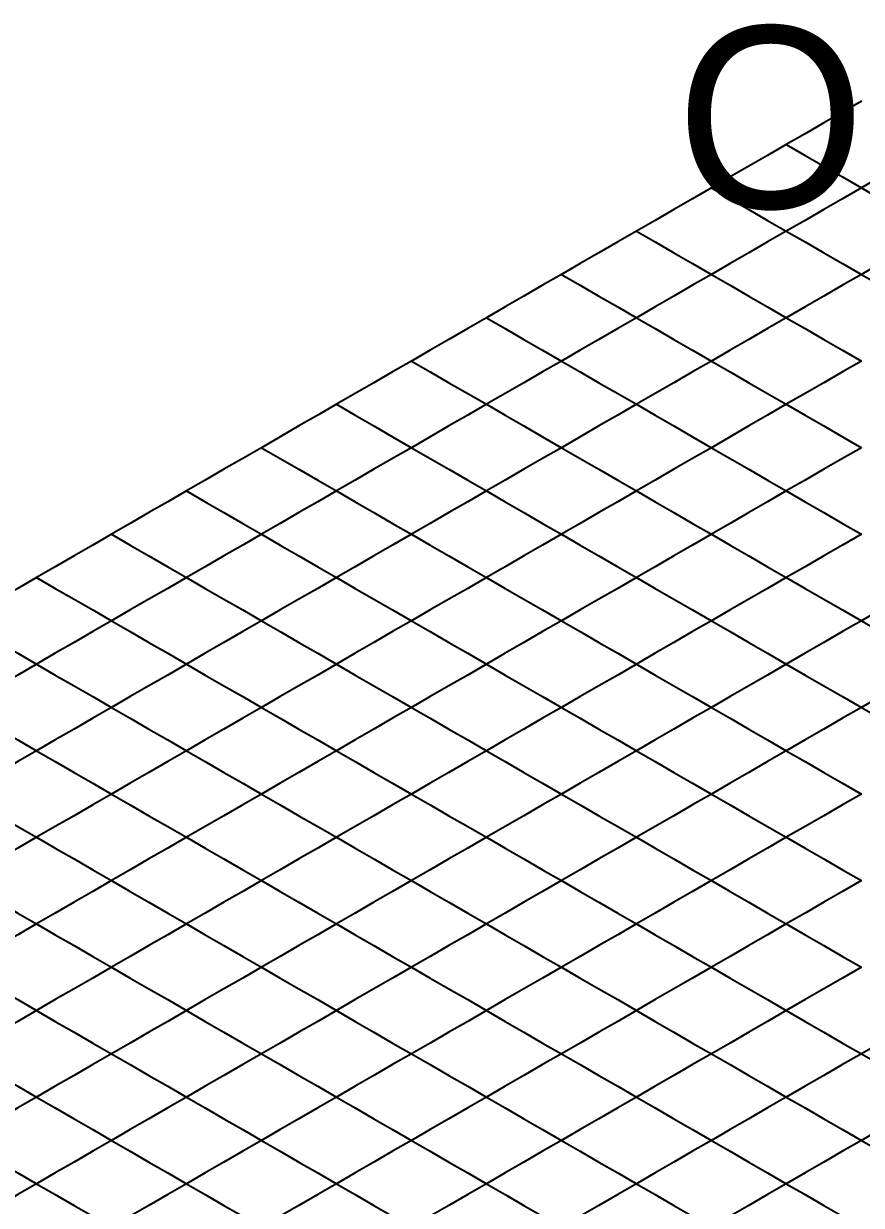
# Model space of a CAD drawing. Header units: metres. Extents: x 0 to 1028, y -291 to 246.
# Drawn here: x 157.6 to 228.7, y 38.3 to 138.6 of the extents above; entities that cross this region are included whole.
import ezdxf

# ---------------------------------------------------------------- set-up
doc = ezdxf.new("R2010")
doc.units = ezdxf.units.M
doc.layers.add('LAYER_02_PROJECTION', color=7, linetype='Continuous')
doc.layers.add('LAYER_05_LABELS', color=7, linetype='Continuous')

msp = doc.modelspace()

# ---------------------------------------------------------------- linework, layer by layer
at = {"layer": 'LAYER_02_PROJECTION'}
for points in [[(228.68, 132.03), (227.09, 131.11), (225.5, 130.19), (223.91, 129.27), (222.31, 128.35)], [(222.31, 128.35), (220.72, 127.43), (219.13, 126.52), (217.54, 125.6), (215.95, 124.68)], [(222.31, 128.35), (223.91, 127.43), (225.5, 126.52), (227.09, 125.6), (228.68, 124.68)], [(222.31, 128.35), (223.91, 127.43), (225.5, 126.52), (227.09, 125.6), (228.68, 124.68)], [(235.04, 128.35), (233.45, 127.43), (231.86, 126.52), (230.27, 125.6), (228.68, 124.68)], [(235.04, 128.35), (233.45, 127.43), (231.86, 126.52), (230.27, 125.6), (228.68, 124.68)], [(215.95, 124.68), (214.36, 123.76), (212.77, 122.84), (211.18, 121.92), (209.59, 121)], [(215.95, 124.68), (217.54, 123.76), (219.13, 122.84), (220.72, 121.92), (222.31, 121)], [(215.95, 124.68), (217.54, 123.76), (219.13, 122.84), (220.72, 121.92), (222.31, 121)], [(228.68, 124.68), (227.09, 123.76), (225.5, 122.84), (223.91, 121.92), (222.31, 121)], [(228.68, 124.68), (227.09, 123.76), (225.5, 122.84), (223.91, 121.92), (222.31, 121)], [(228.68, 124.68), (230.27, 123.76), (231.86, 122.84), (233.45, 121.92), (235.04, 121)], [(228.68, 124.68), (230.27, 123.76), (231.86, 122.84), (233.45, 121.92), (235.04, 121)], [(209.59, 121), (208, 120.09), (206.4, 119.17), (204.81, 118.25), (203.22, 117.33)], [(209.59, 121), (211.18, 120.09), (212.77, 119.17), (214.36, 118.25), (215.95, 117.33)], [(209.59, 121), (211.18, 120.09), (212.77, 119.17), (214.36, 118.25), (215.95, 117.33)], [(222.31, 121), (220.72, 120.09), (219.13, 119.17), (217.54, 118.25), (215.95, 117.33)], [(222.31, 121), (220.72, 120.09), (219.13, 119.17), (217.54, 118.25), (215.95, 117.33)], [(222.31, 121), (223.91, 120.09), (225.5, 119.17), (227.09, 118.25), (228.68, 117.33)], [(222.31, 121), (223.91, 120.09), (225.5, 119.17), (227.09, 118.25), (228.68, 117.33)], [(235.04, 121), (233.45, 120.09), (231.86, 119.17), (230.27, 118.25), (228.68, 117.33)], [(235.04, 121), (233.45, 120.09), (231.86, 119.17), (230.27, 118.25), (228.68, 117.33)], [(203.22, 117.33), (201.63, 116.41), (200.04, 115.49), (198.45, 114.57), (196.86, 113.66)], [(203.22, 117.33), (204.81, 116.41), (206.4, 115.49), (208, 114.57), (209.59, 113.66)], [(203.22, 117.33), (204.81, 116.41), (206.4, 115.49), (208, 114.57), (209.59, 113.66)], [(215.95, 117.33), (214.36, 116.41), (212.77, 115.49), (211.18, 114.57), (209.59, 113.66)], [(215.95, 117.33), (214.36, 116.41), (212.77, 115.49), (211.18, 114.57), (209.59, 113.66)], [(215.95, 117.33), (217.54, 116.41), (219.13, 115.49), (220.72, 114.57), (222.31, 113.66)], [(215.95, 117.33), (217.54, 116.41), (219.13, 115.49), (220.72, 114.57), (222.31, 113.66)], [(228.68, 117.33), (227.09, 116.41), (225.5, 115.49), (223.91, 114.57), (222.31, 113.66)], [(228.68, 117.33), (227.09, 116.41), (225.5, 115.49), (223.91, 114.57), (222.31, 113.66)], [(228.68, 117.33), (230.27, 116.41), (231.86, 115.49), (233.45, 114.57), (235.04, 113.66)], [(228.68, 117.33), (230.27, 116.41), (231.86, 115.49), (233.45, 114.57), (235.04, 113.66)], [(196.86, 113.66), (195.27, 112.74), (193.68, 111.82), (192.09, 110.9), (190.49, 109.98)], [(196.86, 113.66), (198.45, 112.74), (200.04, 111.82), (201.63, 110.9), (203.22, 109.98)], [(196.86, 113.66), (198.45, 112.74), (200.04, 111.82), (201.63, 110.9), (203.22, 109.98)], [(209.59, 113.66), (208, 112.74), (206.4, 111.82), (204.81, 110.9), (203.22, 109.98)], [(209.59, 113.66), (208, 112.74), (206.4, 111.82), (204.81, 110.9), (203.22, 109.98)], [(209.59, 113.66), (211.18, 112.74), (212.77, 111.82), (214.36, 110.9), (215.95, 109.98)], [(209.59, 113.66), (211.18, 112.74), (212.77, 111.82), (214.36, 110.9), (215.95, 109.98)], [(222.31, 113.66), (220.72, 112.74), (219.13, 111.82), (217.54, 110.9), (215.95, 109.98)], [(222.31, 113.66), (220.72, 112.74), (219.13, 111.82), (217.54, 110.9), (215.95, 109.98)], [(222.31, 113.66), (223.91, 112.74), (225.5, 111.82), (227.09, 110.9), (228.68, 109.98)], [(222.31, 113.66), (223.91, 112.74), (225.5, 111.82), (227.09, 110.9), (228.68, 109.98)], [(190.49, 109.98), (188.9, 109.06), (187.31, 108.14), (185.72, 107.23), (184.13, 106.31)], [(190.49, 109.98), (192.09, 109.06), (193.68, 108.14), (195.27, 107.23), (196.86, 106.31)], [(190.49, 109.98), (192.09, 109.06), (193.68, 108.14), (195.27, 107.23), (196.86, 106.31)], [(203.22, 109.98), (201.63, 109.06), (200.04, 108.14), (198.45, 107.23), (196.86, 106.31)], [(203.22, 109.98), (201.63, 109.06), (200.04, 108.14), (198.45, 107.23), (196.86, 106.31)], [(203.22, 109.98), (204.81, 109.06), (206.4, 108.14), (208, 107.23), (209.59, 106.31)], [(203.22, 109.98), (204.81, 109.06), (206.4, 108.14), (208, 107.23), (209.59, 106.31)], [(215.95, 109.98), (214.36, 109.06), (212.77, 108.14), (211.18, 107.23), (209.59, 106.31)], [(215.95, 109.98), (214.36, 109.06), (212.77, 108.14), (211.18, 107.23), (209.59, 106.31)], [(215.95, 109.98), (217.54, 109.06), (219.13, 108.14), (220.72, 107.23), (222.31, 106.31)], [(215.95, 109.98), (217.54, 109.06), (219.13, 108.14), (220.72, 107.23), (222.31, 106.31)], [(228.68, 109.98), (227.09, 109.06), (225.5, 108.14), (223.91, 107.23), (222.31, 106.31)], [(228.68, 109.98), (227.09, 109.06), (225.5, 108.14), (223.91, 107.23), (222.31, 106.31)], [(184.13, 106.31), (182.54, 105.39), (180.95, 104.47), (179.36, 103.55), (177.77, 102.63)], [(184.13, 106.31), (185.72, 105.39), (187.31, 104.47), (188.9, 103.55), (190.49, 102.63)], [(184.13, 106.31), (185.72, 105.39), (187.31, 104.47), (188.9, 103.55), (190.49, 102.63)], [(196.86, 106.31), (195.27, 105.39), (193.68, 104.47), (192.09, 103.55), (190.49, 102.63)], [(196.86, 106.31), (195.27, 105.39), (193.68, 104.47), (192.09, 103.55), (190.49, 102.63)], [(196.86, 106.31), (198.45, 105.39), (200.04, 104.47), (201.63, 103.55), (203.22, 102.63)], [(196.86, 106.31), (198.45, 105.39), (200.04, 104.47), (201.63, 103.55), (203.22, 102.63)], [(209.59, 106.31), (208, 105.39), (206.4, 104.47), (204.81, 103.55), (203.22, 102.63)], [(209.59, 106.31), (208, 105.39), (206.4, 104.47), (204.81, 103.55), (203.22, 102.63)], [(209.59, 106.31), (211.18, 105.39), (212.77, 104.47), (214.36, 103.55), (215.95, 102.63)], [(209.59, 106.31), (211.18, 105.39), (212.77, 104.47), (214.36, 103.55), (215.95, 102.63)], [(222.31, 106.31), (220.72, 105.39), (219.13, 104.47), (217.54, 103.55), (215.95, 102.63)], [(222.31, 106.31), (220.72, 105.39), (219.13, 104.47), (217.54, 103.55), (215.95, 102.63)], [(222.31, 106.31), (223.91, 105.39), (225.5, 104.47), (227.09, 103.55), (228.68, 102.63)], [(222.31, 106.31), (223.91, 105.39), (225.5, 104.47), (227.09, 103.55), (228.68, 102.63)], [(177.77, 102.63), (176.18, 101.72), (174.58, 100.8), (172.99, 99.88), (171.4, 98.96)], [(177.77, 102.63), (179.36, 101.72), (180.95, 100.8), (182.54, 99.88), (184.13, 98.96)], [(177.77, 102.63), (179.36, 101.72), (180.95, 100.8), (182.54, 99.88), (184.13, 98.96)], [(190.49, 102.63), (188.9, 101.72), (187.31, 100.8), (185.72, 99.88), (184.13, 98.96)], [(190.49, 102.63), (188.9, 101.72), (187.31, 100.8), (185.72, 99.88), (184.13, 98.96)], [(190.49, 102.63), (192.09, 101.72), (193.68, 100.8), (195.27, 99.88), (196.86, 98.96)], [(190.49, 102.63), (192.09, 101.72), (193.68, 100.8), (195.27, 99.88), (196.86, 98.96)], [(203.22, 102.63), (201.63, 101.72), (200.04, 100.8), (198.45, 99.88), (196.86, 98.96)], [(203.22, 102.63), (201.63, 101.72), (200.04, 100.8), (198.45, 99.88), (196.86, 98.96)], [(203.22, 102.63), (204.81, 101.72), (206.4, 100.8), (208, 99.88), (209.59, 98.96)], [(203.22, 102.63), (204.81, 101.72), (206.4, 100.8), (208, 99.88), (209.59, 98.96)], [(215.95, 102.63), (214.36, 101.72), (212.77, 100.8), (211.18, 99.88), (209.59, 98.96)], [(215.95, 102.63), (214.36, 101.72), (212.77, 100.8), (211.18, 99.88), (209.59, 98.96)], [(215.95, 102.63), (217.54, 101.72), (219.13, 100.8), (220.72, 99.88), (222.31, 98.96)], [(215.95, 102.63), (217.54, 101.72), (219.13, 100.8), (220.72, 99.88), (222.31, 98.96)], [(228.68, 102.63), (227.09, 101.72), (225.5, 100.8), (223.91, 99.88), (222.31, 98.96)], [(228.68, 102.63), (227.09, 101.72), (225.5, 100.8), (223.91, 99.88), (222.31, 98.96)], [(171.4, 98.96), (169.81, 98.04), (168.22, 97.12), (166.63, 96.2), (165.04, 95.29)], [(171.4, 98.96), (172.99, 98.04), (174.58, 97.12), (176.18, 96.2), (177.77, 95.29)], [(171.4, 98.96), (172.99, 98.04), (174.58, 97.12), (176.18, 96.2), (177.77, 95.29)], [(184.13, 98.96), (182.54, 98.04), (180.95, 97.12), (179.36, 96.2), (177.77, 95.29)], [(184.13, 98.96), (182.54, 98.04), (180.95, 97.12), (179.36, 96.2), (177.77, 95.29)], [(184.13, 98.96), (185.72, 98.04), (187.31, 97.12), (188.9, 96.2), (190.49, 95.29)], [(184.13, 98.96), (185.72, 98.04), (187.31, 97.12), (188.9, 96.2), (190.49, 95.29)], [(196.86, 98.96), (195.27, 98.04), (193.68, 97.12), (192.09, 96.2), (190.49, 95.29)], [(196.86, 98.96), (195.27, 98.04), (193.68, 97.12), (192.09, 96.2), (190.49, 95.29)], [(196.86, 98.96), (198.45, 98.04), (200.04, 97.12), (201.63, 96.2), (203.22, 95.29)], [(196.86, 98.96), (198.45, 98.04), (200.04, 97.12), (201.63, 96.2), (203.22, 95.29)], [(209.59, 98.96), (208, 98.04), (206.4, 97.12), (204.81, 96.2), (203.22, 95.29)], [(209.59, 98.96), (208, 98.04), (206.4, 97.12), (204.81, 96.2), (203.22, 95.29)], [(209.59, 98.96), (211.18, 98.04), (212.77, 97.12), (214.36, 96.2), (215.95, 95.29)], [(209.59, 98.96), (211.18, 98.04), (212.77, 97.12), (214.36, 96.2), (215.95, 95.29)], [(222.31, 98.96), (220.72, 98.04), (219.13, 97.12), (217.54, 96.2), (215.95, 95.29)], [(222.31, 98.96), (220.72, 98.04), (219.13, 97.12), (217.54, 96.2), (215.95, 95.29)], [(222.31, 98.96), (223.91, 98.04), (225.5, 97.12), (227.09, 96.2), (228.68, 95.29)], [(222.31, 98.96), (223.91, 98.04), (225.5, 97.12), (227.09, 96.2), (228.68, 95.29)], [(165.04, 95.29), (163.45, 94.37), (161.86, 93.45), (160.27, 92.53), (158.67, 91.61)], [(165.04, 95.29), (166.63, 94.37), (168.22, 93.45), (169.81, 92.53), (171.4, 91.61)], [(165.04, 95.29), (166.63, 94.37), (168.22, 93.45), (169.81, 92.53), (171.4, 91.61)], [(177.77, 95.29), (176.18, 94.37), (174.58, 93.45), (172.99, 92.53), (171.4, 91.61)], [(177.77, 95.29), (176.18, 94.37), (174.58, 93.45), (172.99, 92.53), (171.4, 91.61)], [(177.77, 95.29), (179.36, 94.37), (180.95, 93.45), (182.54, 92.53), (184.13, 91.61)], [(177.77, 95.29), (179.36, 94.37), (180.95, 93.45), (182.54, 92.53), (184.13, 91.61)], [(190.49, 95.29), (188.9, 94.37), (187.31, 93.45), (185.72, 92.53), (184.13, 91.61)], [(190.49, 95.29), (188.9, 94.37), (187.31, 93.45), (185.72, 92.53), (184.13, 91.61)], [(190.49, 95.29), (192.09, 94.37), (193.68, 93.45), (195.27, 92.53), (196.86, 91.61)], [(190.49, 95.29), (192.09, 94.37), (193.68, 93.45), (195.27, 92.53), (196.86, 91.61)], [(203.22, 95.29), (201.63, 94.37), (200.04, 93.45), (198.45, 92.53), (196.86, 91.61)], [(203.22, 95.29), (201.63, 94.37), (200.04, 93.45), (198.45, 92.53), (196.86, 91.61)], [(203.22, 95.29), (204.81, 94.37), (206.4, 93.45), (208, 92.53), (209.59, 91.61)], [(203.22, 95.29), (204.81, 94.37), (206.4, 93.45), (208, 92.53), (209.59, 91.61)], [(215.95, 95.29), (214.36, 94.37), (212.77, 93.45), (211.18, 92.53), (209.59, 91.61)], [(215.95, 95.29), (214.36, 94.37), (212.77, 93.45), (211.18, 92.53), (209.59, 91.61)], [(215.95, 95.29), (217.54, 94.37), (219.13, 93.45), (220.72, 92.53), (222.31, 91.61)], [(215.95, 95.29), (217.54, 94.37), (219.13, 93.45), (220.72, 92.53), (222.31, 91.61)], [(228.68, 95.29), (227.09, 94.37), (225.5, 93.45), (223.91, 92.53), (222.31, 91.61)], [(228.68, 95.29), (227.09, 94.37), (225.5, 93.45), (223.91, 92.53), (222.31, 91.61)], [(158.67, 91.61), (157.08, 90.69), (155.49, 89.77), (153.9, 88.86), (152.31, 87.94)], [(158.67, 91.61), (160.27, 90.69), (161.86, 89.77), (163.45, 88.86), (165.04, 87.94)], [(158.67, 91.61), (160.27, 90.69), (161.86, 89.77), (163.45, 88.86), (165.04, 87.94)], [(171.4, 91.61), (169.81, 90.69), (168.22, 89.77), (166.63, 88.86), (165.04, 87.94)], [(171.4, 91.61), (169.81, 90.69), (168.22, 89.77), (166.63, 88.86), (165.04, 87.94)], [(171.4, 91.61), (172.99, 90.69), (174.58, 89.77), (176.18, 88.86), (177.77, 87.94)], [(171.4, 91.61), (172.99, 90.69), (174.58, 89.77), (176.18, 88.86), (177.77, 87.94)], [(184.13, 91.61), (182.54, 90.69), (180.95, 89.77), (179.36, 88.86), (177.77, 87.94)], [(184.13, 91.61), (182.54, 90.69), (180.95, 89.77), (179.36, 88.86), (177.77, 87.94)], [(184.13, 91.61), (185.72, 90.69), (187.31, 89.77), (188.9, 88.86), (190.49, 87.94)], [(184.13, 91.61), (185.72, 90.69), (187.31, 89.77), (188.9, 88.86), (190.49, 87.94)], [(196.86, 91.61), (195.27, 90.69), (193.68, 89.77), (192.09, 88.86), (190.49, 87.94)], [(196.86, 91.61), (195.27, 90.69), (193.68, 89.77), (192.09, 88.86), (190.49, 87.94)], [(196.86, 91.61), (198.45, 90.69), (200.04, 89.77), (201.63, 88.86), (203.22, 87.94)], [(196.86, 91.61), (198.45, 90.69), (200.04, 89.77), (201.63, 88.86), (203.22, 87.94)], [(209.59, 91.61), (208, 90.69), (206.4, 89.77), (204.81, 88.86), (203.22, 87.94)], [(209.59, 91.61), (208, 90.69), (206.4, 89.77), (204.81, 88.86), (203.22, 87.94)], [(209.59, 91.61), (211.18, 90.69), (212.77, 89.77), (214.36, 88.86), (215.95, 87.94)], [(209.59, 91.61), (211.18, 90.69), (212.77, 89.77), (214.36, 88.86), (215.95, 87.94)], [(222.31, 91.61), (220.72, 90.69), (219.13, 89.77), (217.54, 88.86), (215.95, 87.94)], [(222.31, 91.61), (220.72, 90.69), (219.13, 89.77), (217.54, 88.86), (215.95, 87.94)], [(222.31, 91.61), (223.91, 90.69), (225.5, 89.77), (227.09, 88.86), (228.68, 87.94)], [(222.31, 91.61), (223.91, 90.69), (225.5, 89.77), (227.09, 88.86), (228.68, 87.94)], [(235.04, 91.61), (233.45, 90.69), (231.86, 89.77), (230.27, 88.86), (228.68, 87.94)], [(235.04, 91.61), (233.45, 90.69), (231.86, 89.77), (230.27, 88.86), (228.68, 87.94)], [(152.31, 87.94), (153.9, 87.02), (155.49, 86.1), (157.08, 85.18), (158.67, 84.26)], [(152.31, 87.94), (153.9, 87.02), (155.49, 86.1), (157.08, 85.18), (158.67, 84.26)], [(165.04, 87.94), (163.45, 87.02), (161.86, 86.1), (160.27, 85.18), (158.67, 84.26)], [(165.04, 87.94), (163.45, 87.02), (161.86, 86.1), (160.27, 85.18), (158.67, 84.26)], [(165.04, 87.94), (166.63, 87.02), (168.22, 86.1), (169.81, 85.18), (171.4, 84.26)], [(165.04, 87.94), (166.63, 87.02), (168.22, 86.1), (169.81, 85.18), (171.4, 84.26)], [(177.77, 87.94), (176.18, 87.02), (174.58, 86.1), (172.99, 85.18), (171.4, 84.26)], [(177.77, 87.94), (176.18, 87.02), (174.58, 86.1), (172.99, 85.18), (171.4, 84.26)], [(177.77, 87.94), (179.36, 87.02), (180.95, 86.1), (182.54, 85.18), (184.13, 84.26)], [(177.77, 87.94), (179.36, 87.02), (180.95, 86.1), (182.54, 85.18), (184.13, 84.26)], [(190.49, 87.94), (188.9, 87.02), (187.31, 86.1), (185.72, 85.18), (184.13, 84.26)], [(190.49, 87.94), (188.9, 87.02), (187.31, 86.1), (185.72, 85.18), (184.13, 84.26)], [(190.49, 87.94), (192.09, 87.02), (193.68, 86.1), (195.27, 85.18), (196.86, 84.26)], [(190.49, 87.94), (192.09, 87.02), (193.68, 86.1), (195.27, 85.18), (196.86, 84.26)], [(203.22, 87.94), (201.63, 87.02), (200.04, 86.1), (198.45, 85.18), (196.86, 84.26)], [(203.22, 87.94), (201.63, 87.02), (200.04, 86.1), (198.45, 85.18), (196.86, 84.26)], [(203.22, 87.94), (204.81, 87.02), (206.4, 86.1), (208, 85.18), (209.59, 84.26)], [(203.22, 87.94), (204.81, 87.02), (206.4, 86.1), (208, 85.18), (209.59, 84.26)], [(215.95, 87.94), (214.36, 87.02), (212.77, 86.1), (211.18, 85.18), (209.59, 84.26)], [(215.95, 87.94), (214.36, 87.02), (212.77, 86.1), (211.18, 85.18), (209.59, 84.26)], [(215.95, 87.94), (217.54, 87.02), (219.13, 86.1), (220.72, 85.18), (222.31, 84.26)], [(215.95, 87.94), (217.54, 87.02), (219.13, 86.1), (220.72, 85.18), (222.31, 84.26)], [(228.68, 87.94), (227.09, 87.02), (225.5, 86.1), (223.91, 85.18), (222.31, 84.26)], [(228.68, 87.94), (227.09, 87.02), (225.5, 86.1), (223.91, 85.18), (222.31, 84.26)], [(228.68, 87.94), (230.27, 87.02), (231.86, 86.1), (233.45, 85.18), (235.04, 84.26)], [(228.68, 87.94), (230.27, 87.02), (231.86, 86.1), (233.45, 85.18), (235.04, 84.26)], [(158.67, 84.26), (157.08, 83.34), (155.49, 82.43), (153.9, 81.51), (152.31, 80.59)], [(158.67, 84.26), (157.08, 83.34), (155.49, 82.43), (153.9, 81.51), (152.31, 80.59)], [(158.67, 84.26), (160.27, 83.34), (161.86, 82.43), (163.45, 81.51), (165.04, 80.59)], [(158.67, 84.26), (160.27, 83.34), (161.86, 82.43), (163.45, 81.51), (165.04, 80.59)], [(171.4, 84.26), (169.81, 83.34), (168.22, 82.43), (166.63, 81.51), (165.04, 80.59)], [(171.4, 84.26), (169.81, 83.34), (168.22, 82.43), (166.63, 81.51), (165.04, 80.59)], [(171.4, 84.26), (172.99, 83.34), (174.58, 82.43), (176.18, 81.51), (177.77, 80.59)], [(171.4, 84.26), (172.99, 83.34), (174.58, 82.43), (176.18, 81.51), (177.77, 80.59)], [(184.13, 84.26), (182.54, 83.34), (180.95, 82.43), (179.36, 81.51), (177.77, 80.59)], [(184.13, 84.26), (182.54, 83.34), (180.95, 82.43), (179.36, 81.51), (177.77, 80.59)], [(184.13, 84.26), (185.72, 83.34), (187.31, 82.43), (188.9, 81.51), (190.49, 80.59)], [(184.13, 84.26), (185.72, 83.34), (187.31, 82.43), (188.9, 81.51), (190.49, 80.59)], [(196.86, 84.26), (195.27, 83.34), (193.68, 82.43), (192.09, 81.51), (190.49, 80.59)], [(196.86, 84.26), (195.27, 83.34), (193.68, 82.43), (192.09, 81.51), (190.49, 80.59)], [(196.86, 84.26), (198.45, 83.34), (200.04, 82.43), (201.63, 81.51), (203.22, 80.59)], [(196.86, 84.26), (198.45, 83.34), (200.04, 82.43), (201.63, 81.51), (203.22, 80.59)], [(209.59, 84.26), (208, 83.34), (206.4, 82.43), (204.81, 81.51), (203.22, 80.59)], [(209.59, 84.26), (208, 83.34), (206.4, 82.43), (204.81, 81.51), (203.22, 80.59)], [(209.59, 84.26), (211.18, 83.34), (212.77, 82.43), (214.36, 81.51), (215.95, 80.59)], [(209.59, 84.26), (211.18, 83.34), (212.77, 82.43), (214.36, 81.51), (215.95, 80.59)], [(222.31, 84.26), (220.72, 83.34), (219.13, 82.43), (217.54, 81.51), (215.95, 80.59)], [(222.31, 84.26), (220.72, 83.34), (219.13, 82.43), (217.54, 81.51), (215.95, 80.59)], [(222.31, 84.26), (223.91, 83.34), (225.5, 82.43), (227.09, 81.51), (228.68, 80.59)], [(222.31, 84.26), (223.91, 83.34), (225.5, 82.43), (227.09, 81.51), (228.68, 80.59)], [(235.04, 84.26), (233.45, 83.34), (231.86, 82.43), (230.27, 81.51), (228.68, 80.59)], [(235.04, 84.26), (233.45, 83.34), (231.86, 82.43), (230.27, 81.51), (228.68, 80.59)], [(152.31, 80.59), (153.9, 79.67), (155.49, 78.75), (157.08, 77.83), (158.67, 76.91)], [(152.31, 80.59), (153.9, 79.67), (155.49, 78.75), (157.08, 77.83), (158.67, 76.91)], [(165.04, 80.59), (163.45, 79.67), (161.86, 78.75), (160.27, 77.83), (158.67, 76.91)], [(165.04, 80.59), (163.45, 79.67), (161.86, 78.75), (160.27, 77.83), (158.67, 76.91)], [(165.04, 80.59), (166.63, 79.67), (168.22, 78.75), (169.81, 77.83), (171.4, 76.91)], [(165.04, 80.59), (166.63, 79.67), (168.22, 78.75), (169.81, 77.83), (171.4, 76.91)], [(177.77, 80.59), (176.18, 79.67), (174.58, 78.75), (172.99, 77.83), (171.4, 76.91)], [(177.77, 80.59), (176.18, 79.67), (174.58, 78.75), (172.99, 77.83), (171.4, 76.91)], [(177.77, 80.59), (179.36, 79.67), (180.95, 78.75), (182.54, 77.83), (184.13, 76.91)], [(177.77, 80.59), (179.36, 79.67), (180.95, 78.75), (182.54, 77.83), (184.13, 76.91)], [(190.49, 80.59), (188.9, 79.67), (187.31, 78.75), (185.72, 77.83), (184.13, 76.91)], [(190.49, 80.59), (188.9, 79.67), (187.31, 78.75), (185.72, 77.83), (184.13, 76.91)], [(190.49, 80.59), (192.09, 79.67), (193.68, 78.75), (195.27, 77.83), (196.86, 76.91)], [(190.49, 80.59), (192.09, 79.67), (193.68, 78.75), (195.27, 77.83), (196.86, 76.91)], [(203.22, 80.59), (201.63, 79.67), (200.04, 78.75), (198.45, 77.83), (196.86, 76.91)], [(203.22, 80.59), (201.63, 79.67), (200.04, 78.75), (198.45, 77.83), (196.86, 76.91)], [(203.22, 80.59), (204.81, 79.67), (206.4, 78.75), (208, 77.83), (209.59, 76.91)], [(203.22, 80.59), (204.81, 79.67), (206.4, 78.75), (208, 77.83), (209.59, 76.91)], [(215.95, 80.59), (214.36, 79.67), (212.77, 78.75), (211.18, 77.83), (209.59, 76.91)], [(215.95, 80.59), (214.36, 79.67), (212.77, 78.75), (211.18, 77.83), (209.59, 76.91)], [(215.95, 80.59), (217.54, 79.67), (219.13, 78.75), (220.72, 77.83), (222.31, 76.91)], [(215.95, 80.59), (217.54, 79.67), (219.13, 78.75), (220.72, 77.83), (222.31, 76.91)], [(228.68, 80.59), (227.09, 79.67), (225.5, 78.75), (223.91, 77.83), (222.31, 76.91)], [(228.68, 80.59), (227.09, 79.67), (225.5, 78.75), (223.91, 77.83), (222.31, 76.91)], [(228.68, 80.59), (230.27, 79.67), (231.86, 78.75), (233.45, 77.83), (235.04, 76.91)], [(228.68, 80.59), (230.27, 79.67), (231.86, 78.75), (233.45, 77.83), (235.04, 76.91)], [(158.67, 76.91), (157.08, 76), (155.49, 75.08), (153.9, 74.16), (152.31, 73.24)], [(158.67, 76.91), (157.08, 76), (155.49, 75.08), (153.9, 74.16), (152.31, 73.24)], [(158.67, 76.91), (160.27, 76), (161.86, 75.08), (163.45, 74.16), (165.04, 73.24)], [(158.67, 76.91), (160.27, 76), (161.86, 75.08), (163.45, 74.16), (165.04, 73.24)], [(171.4, 76.91), (169.81, 76), (168.22, 75.08), (166.63, 74.16), (165.04, 73.24)], [(171.4, 76.91), (169.81, 76), (168.22, 75.08), (166.63, 74.16), (165.04, 73.24)], [(171.4, 76.91), (172.99, 76), (174.58, 75.08), (176.18, 74.16), (177.77, 73.24)], [(171.4, 76.91), (172.99, 76), (174.58, 75.08), (176.18, 74.16), (177.77, 73.24)], [(184.13, 76.91), (182.54, 76), (180.95, 75.08), (179.36, 74.16), (177.77, 73.24)], [(184.13, 76.91), (182.54, 76), (180.95, 75.08), (179.36, 74.16), (177.77, 73.24)], [(184.13, 76.91), (185.72, 76), (187.31, 75.08), (188.9, 74.16), (190.49, 73.24)], [(184.13, 76.91), (185.72, 76), (187.31, 75.08), (188.9, 74.16), (190.49, 73.24)], [(196.86, 76.91), (195.27, 76), (193.68, 75.08), (192.09, 74.16), (190.49, 73.24)], [(196.86, 76.91), (195.27, 76), (193.68, 75.08), (192.09, 74.16), (190.49, 73.24)], [(196.86, 76.91), (198.45, 76), (200.04, 75.08), (201.63, 74.16), (203.22, 73.24)], [(196.86, 76.91), (198.45, 76), (200.04, 75.08), (201.63, 74.16), (203.22, 73.24)], [(209.59, 76.91), (208, 76), (206.4, 75.08), (204.81, 74.16), (203.22, 73.24)], [(209.59, 76.91), (208, 76), (206.4, 75.08), (204.81, 74.16), (203.22, 73.24)], [(209.59, 76.91), (211.18, 76), (212.77, 75.08), (214.36, 74.16), (215.95, 73.24)], [(209.59, 76.91), (211.18, 76), (212.77, 75.08), (214.36, 74.16), (215.95, 73.24)], [(222.31, 76.91), (220.72, 76), (219.13, 75.08), (217.54, 74.16), (215.95, 73.24)], [(222.31, 76.91), (220.72, 76), (219.13, 75.08), (217.54, 74.16), (215.95, 73.24)], [(222.31, 76.91), (223.91, 76), (225.5, 75.08), (227.09, 74.16), (228.68, 73.24)], [(222.31, 76.91), (223.91, 76), (225.5, 75.08), (227.09, 74.16), (228.68, 73.24)], [(152.31, 73.24), (153.9, 72.32), (155.49, 71.4), (157.08, 70.48), (158.67, 69.57)], [(152.31, 73.24), (153.9, 72.32), (155.49, 71.4), (157.08, 70.48), (158.67, 69.57)], [(165.04, 73.24), (163.45, 72.32), (161.86, 71.4), (160.27, 70.48), (158.67, 69.57)], [(165.04, 73.24), (163.45, 72.32), (161.86, 71.4), (160.27, 70.48), (158.67, 69.57)], [(165.04, 73.24), (166.63, 72.32), (168.22, 71.4), (169.81, 70.48), (171.4, 69.57)], [(165.04, 73.24), (166.63, 72.32), (168.22, 71.4), (169.81, 70.48), (171.4, 69.57)], [(177.77, 73.24), (176.18, 72.32), (174.58, 71.4), (172.99, 70.48), (171.4, 69.57)], [(177.77, 73.24), (176.18, 72.32), (174.58, 71.4), (172.99, 70.48), (171.4, 69.57)], [(177.77, 73.24), (179.36, 72.32), (180.95, 71.4), (182.54, 70.48), (184.13, 69.57)], [(177.77, 73.24), (179.36, 72.32), (180.95, 71.4), (182.54, 70.48), (184.13, 69.57)], [(190.49, 73.24), (188.9, 72.32), (187.31, 71.4), (185.72, 70.48), (184.13, 69.57)], [(190.49, 73.24), (188.9, 72.32), (187.31, 71.4), (185.72, 70.48), (184.13, 69.57)], [(190.49, 73.24), (192.09, 72.32), (193.68, 71.4), (195.27, 70.48), (196.86, 69.57)], [(190.49, 73.24), (192.09, 72.32), (193.68, 71.4), (195.27, 70.48), (196.86, 69.57)], [(203.22, 73.24), (201.63, 72.32), (200.04, 71.4), (198.45, 70.48), (196.86, 69.57)], [(203.22, 73.24), (201.63, 72.32), (200.04, 71.4), (198.45, 70.48), (196.86, 69.57)], [(203.22, 73.24), (204.81, 72.32), (206.4, 71.4), (208, 70.48), (209.59, 69.57)], [(203.22, 73.24), (204.81, 72.32), (206.4, 71.4), (208, 70.48), (209.59, 69.57)], [(215.95, 73.24), (214.36, 72.32), (212.77, 71.4), (211.18, 70.48), (209.59, 69.57)], [(215.95, 73.24), (214.36, 72.32), (212.77, 71.4), (211.18, 70.48), (209.59, 69.57)], [(215.95, 73.24), (217.54, 72.32), (219.13, 71.4), (220.72, 70.48), (222.31, 69.57)], [(215.95, 73.24), (217.54, 72.32), (219.13, 71.4), (220.72, 70.48), (222.31, 69.57)], [(228.68, 73.24), (227.09, 72.32), (225.5, 71.4), (223.91, 70.48), (222.31, 69.57)], [(228.68, 73.24), (227.09, 72.32), (225.5, 71.4), (223.91, 70.48), (222.31, 69.57)], [(158.67, 69.57), (157.08, 68.65), (155.49, 67.73), (153.9, 66.81), (152.31, 65.89)], [(158.67, 69.57), (157.08, 68.65), (155.49, 67.73), (153.9, 66.81), (152.31, 65.89)], [(158.67, 69.57), (160.27, 68.65), (161.86, 67.73), (163.45, 66.81), (165.04, 65.89)], [(158.67, 69.57), (160.27, 68.65), (161.86, 67.73), (163.45, 66.81), (165.04, 65.89)], [(171.4, 69.57), (169.81, 68.65), (168.22, 67.73), (166.63, 66.81), (165.04, 65.89)], [(171.4, 69.57), (169.81, 68.65), (168.22, 67.73), (166.63, 66.81), (165.04, 65.89)], [(171.4, 69.57), (172.99, 68.65), (174.58, 67.73), (176.18, 66.81), (177.77, 65.89)], [(171.4, 69.57), (172.99, 68.65), (174.58, 67.73), (176.18, 66.81), (177.77, 65.89)], [(184.13, 69.57), (182.54, 68.65), (180.95, 67.73), (179.36, 66.81), (177.77, 65.89)], [(184.13, 69.57), (182.54, 68.65), (180.95, 67.73), (179.36, 66.81), (177.77, 65.89)], [(184.13, 69.57), (185.72, 68.65), (187.31, 67.73), (188.9, 66.81), (190.49, 65.89)], [(184.13, 69.57), (185.72, 68.65), (187.31, 67.73), (188.9, 66.81), (190.49, 65.89)], [(196.86, 69.57), (195.27, 68.65), (193.68, 67.73), (192.09, 66.81), (190.49, 65.89)], [(196.86, 69.57), (195.27, 68.65), (193.68, 67.73), (192.09, 66.81), (190.49, 65.89)], [(196.86, 69.57), (198.45, 68.65), (200.04, 67.73), (201.63, 66.81), (203.22, 65.89)], [(196.86, 69.57), (198.45, 68.65), (200.04, 67.73), (201.63, 66.81), (203.22, 65.89)], [(209.59, 69.57), (208, 68.65), (206.4, 67.73), (204.81, 66.81), (203.22, 65.89)], [(209.59, 69.57), (208, 68.65), (206.4, 67.73), (204.81, 66.81), (203.22, 65.89)], [(209.59, 69.57), (211.18, 68.65), (212.77, 67.73), (214.36, 66.81), (215.95, 65.89)], [(209.59, 69.57), (211.18, 68.65), (212.77, 67.73), (214.36, 66.81), (215.95, 65.89)], [(222.31, 69.57), (220.72, 68.65), (219.13, 67.73), (217.54, 66.81), (215.95, 65.89)], [(222.31, 69.57), (220.72, 68.65), (219.13, 67.73), (217.54, 66.81), (215.95, 65.89)], [(222.31, 69.57), (223.91, 68.65), (225.5, 67.73), (227.09, 66.81), (228.68, 65.89)], [(222.31, 69.57), (223.91, 68.65), (225.5, 67.73), (227.09, 66.81), (228.68, 65.89)], [(152.31, 65.89), (153.9, 64.97), (155.49, 64.05), (157.08, 63.14), (158.67, 62.22)], [(152.31, 65.89), (153.9, 64.97), (155.49, 64.05), (157.08, 63.14), (158.67, 62.22)], [(165.04, 65.89), (163.45, 64.97), (161.86, 64.05), (160.27, 63.14), (158.67, 62.22)], [(165.04, 65.89), (163.45, 64.97), (161.86, 64.05), (160.27, 63.14), (158.67, 62.22)], [(165.04, 65.89), (166.63, 64.97), (168.22, 64.05), (169.81, 63.14), (171.4, 62.22)], [(165.04, 65.89), (166.63, 64.97), (168.22, 64.05), (169.81, 63.14), (171.4, 62.22)], [(177.77, 65.89), (176.18, 64.97), (174.58, 64.05), (172.99, 63.14), (171.4, 62.22)], [(177.77, 65.89), (176.18, 64.97), (174.58, 64.05), (172.99, 63.14), (171.4, 62.22)], [(177.77, 65.89), (179.36, 64.97), (180.95, 64.05), (182.54, 63.14), (184.13, 62.22)], [(177.77, 65.89), (179.36, 64.97), (180.95, 64.05), (182.54, 63.14), (184.13, 62.22)], [(190.49, 65.89), (188.9, 64.97), (187.31, 64.05), (185.72, 63.14), (184.13, 62.22)], [(190.49, 65.89), (188.9, 64.97), (187.31, 64.05), (185.72, 63.14), (184.13, 62.22)], [(190.49, 65.89), (192.09, 64.97), (193.68, 64.05), (195.27, 63.14), (196.86, 62.22)], [(190.49, 65.89), (192.09, 64.97), (193.68, 64.05), (195.27, 63.14), (196.86, 62.22)], [(203.22, 65.89), (201.63, 64.97), (200.04, 64.05), (198.45, 63.14), (196.86, 62.22)], [(203.22, 65.89), (201.63, 64.97), (200.04, 64.05), (198.45, 63.14), (196.86, 62.22)], [(203.22, 65.89), (204.81, 64.97), (206.4, 64.05), (208, 63.14), (209.59, 62.22)], [(203.22, 65.89), (204.81, 64.97), (206.4, 64.05), (208, 63.14), (209.59, 62.22)], [(215.95, 65.89), (214.36, 64.97), (212.77, 64.05), (211.18, 63.14), (209.59, 62.22)], [(215.95, 65.89), (214.36, 64.97), (212.77, 64.05), (211.18, 63.14), (209.59, 62.22)], [(215.95, 65.89), (217.54, 64.97), (219.13, 64.05), (220.72, 63.14), (222.31, 62.22)], [(215.95, 65.89), (217.54, 64.97), (219.13, 64.05), (220.72, 63.14), (222.31, 62.22)], [(228.68, 65.89), (227.09, 64.97), (225.5, 64.05), (223.91, 63.14), (222.31, 62.22)], [(228.68, 65.89), (227.09, 64.97), (225.5, 64.05), (223.91, 63.14), (222.31, 62.22)], [(158.67, 62.22), (157.08, 61.3), (155.49, 60.38), (153.9, 59.46), (152.31, 58.54)], [(158.67, 62.22), (157.08, 61.3), (155.49, 60.38), (153.9, 59.46), (152.31, 58.54)], [(158.67, 62.22), (160.27, 61.3), (161.86, 60.38), (163.45, 59.46), (165.04, 58.54)], [(158.67, 62.22), (160.27, 61.3), (161.86, 60.38), (163.45, 59.46), (165.04, 58.54)], [(171.4, 62.22), (169.81, 61.3), (168.22, 60.38), (166.63, 59.46), (165.04, 58.54)], [(171.4, 62.22), (169.81, 61.3), (168.22, 60.38), (166.63, 59.46), (165.04, 58.54)], [(171.4, 62.22), (172.99, 61.3), (174.58, 60.38), (176.18, 59.46), (177.77, 58.54)], [(171.4, 62.22), (172.99, 61.3), (174.58, 60.38), (176.18, 59.46), (177.77, 58.54)], [(184.13, 62.22), (182.54, 61.3), (180.95, 60.38), (179.36, 59.46), (177.77, 58.54)], [(184.13, 62.22), (182.54, 61.3), (180.95, 60.38), (179.36, 59.46), (177.77, 58.54)], [(184.13, 62.22), (185.72, 61.3), (187.31, 60.38), (188.9, 59.46), (190.49, 58.54)], [(184.13, 62.22), (185.72, 61.3), (187.31, 60.38), (188.9, 59.46), (190.49, 58.54)], [(196.86, 62.22), (195.27, 61.3), (193.68, 60.38), (192.09, 59.46), (190.49, 58.54)], [(196.86, 62.22), (195.27, 61.3), (193.68, 60.38), (192.09, 59.46), (190.49, 58.54)], [(196.86, 62.22), (198.45, 61.3), (200.04, 60.38), (201.63, 59.46), (203.22, 58.54)], [(196.86, 62.22), (198.45, 61.3), (200.04, 60.38), (201.63, 59.46), (203.22, 58.54)], [(209.59, 62.22), (208, 61.3), (206.4, 60.38), (204.81, 59.46), (203.22, 58.54)], [(209.59, 62.22), (208, 61.3), (206.4, 60.38), (204.81, 59.46), (203.22, 58.54)], [(209.59, 62.22), (211.18, 61.3), (212.77, 60.38), (214.36, 59.46), (215.95, 58.54)], [(209.59, 62.22), (211.18, 61.3), (212.77, 60.38), (214.36, 59.46), (215.95, 58.54)], [(222.31, 62.22), (220.72, 61.3), (219.13, 60.38), (217.54, 59.46), (215.95, 58.54)], [(222.31, 62.22), (220.72, 61.3), (219.13, 60.38), (217.54, 59.46), (215.95, 58.54)], [(222.31, 62.22), (223.91, 61.3), (225.5, 60.38), (227.09, 59.46), (228.68, 58.54)], [(222.31, 62.22), (223.91, 61.3), (225.5, 60.38), (227.09, 59.46), (228.68, 58.54)], [(152.31, 58.54), (153.9, 57.62), (155.49, 56.71), (157.08, 55.79), (158.67, 54.87)], [(152.31, 58.54), (153.9, 57.62), (155.49, 56.71), (157.08, 55.79), (158.67, 54.87)], [(165.04, 58.54), (163.45, 57.62), (161.86, 56.71), (160.27, 55.79), (158.67, 54.87)], [(165.04, 58.54), (163.45, 57.62), (161.86, 56.71), (160.27, 55.79), (158.67, 54.87)], [(165.04, 58.54), (166.63, 57.62), (168.22, 56.71), (169.81, 55.79), (171.4, 54.87)], [(165.04, 58.54), (166.63, 57.62), (168.22, 56.71), (169.81, 55.79), (171.4, 54.87)], [(177.77, 58.54), (176.18, 57.62), (174.58, 56.71), (172.99, 55.79), (171.4, 54.87)], [(177.77, 58.54), (176.18, 57.62), (174.58, 56.71), (172.99, 55.79), (171.4, 54.87)], [(177.77, 58.54), (179.36, 57.62), (180.95, 56.71), (182.54, 55.79), (184.13, 54.87)], [(177.77, 58.54), (179.36, 57.62), (180.95, 56.71), (182.54, 55.79), (184.13, 54.87)], [(190.49, 58.54), (188.9, 57.62), (187.31, 56.71), (185.72, 55.79), (184.13, 54.87)], [(190.49, 58.54), (188.9, 57.62), (187.31, 56.71), (185.72, 55.79), (184.13, 54.87)], [(190.49, 58.54), (192.09, 57.62), (193.68, 56.71), (195.27, 55.79), (196.86, 54.87)], [(190.49, 58.54), (192.09, 57.62), (193.68, 56.71), (195.27, 55.79), (196.86, 54.87)], [(203.22, 58.54), (201.63, 57.62), (200.04, 56.71), (198.45, 55.79), (196.86, 54.87)], [(203.22, 58.54), (201.63, 57.62), (200.04, 56.71), (198.45, 55.79), (196.86, 54.87)], [(203.22, 58.54), (204.81, 57.62), (206.4, 56.71), (208, 55.79), (209.59, 54.87)], [(203.22, 58.54), (204.81, 57.62), (206.4, 56.71), (208, 55.79), (209.59, 54.87)], [(215.95, 58.54), (214.36, 57.62), (212.77, 56.71), (211.18, 55.79), (209.59, 54.87)], [(215.95, 58.54), (214.36, 57.62), (212.77, 56.71), (211.18, 55.79), (209.59, 54.87)], [(215.95, 58.54), (217.54, 57.62), (219.13, 56.71), (220.72, 55.79), (222.31, 54.87)], [(215.95, 58.54), (217.54, 57.62), (219.13, 56.71), (220.72, 55.79), (222.31, 54.87)], [(228.68, 58.54), (227.09, 57.62), (225.5, 56.71), (223.91, 55.79), (222.31, 54.87)], [(228.68, 58.54), (227.09, 57.62), (225.5, 56.71), (223.91, 55.79), (222.31, 54.87)], [(158.67, 54.87), (157.08, 53.95), (155.49, 53.03), (153.9, 52.11), (152.31, 51.19)], [(158.67, 54.87), (157.08, 53.95), (155.49, 53.03), (153.9, 52.11), (152.31, 51.19)], [(158.67, 54.87), (160.27, 53.95), (161.86, 53.03), (163.45, 52.11), (165.04, 51.19)], [(158.67, 54.87), (160.27, 53.95), (161.86, 53.03), (163.45, 52.11), (165.04, 51.19)], [(171.4, 54.87), (169.81, 53.95), (168.22, 53.03), (166.63, 52.11), (165.04, 51.19)], [(171.4, 54.87), (169.81, 53.95), (168.22, 53.03), (166.63, 52.11), (165.04, 51.19)], [(171.4, 54.87), (172.99, 53.95), (174.58, 53.03), (176.18, 52.11), (177.77, 51.19)], [(171.4, 54.87), (172.99, 53.95), (174.58, 53.03), (176.18, 52.11), (177.77, 51.19)], [(184.13, 54.87), (182.54, 53.95), (180.95, 53.03), (179.36, 52.11), (177.77, 51.19)], [(184.13, 54.87), (182.54, 53.95), (180.95, 53.03), (179.36, 52.11), (177.77, 51.19)], [(184.13, 54.87), (185.72, 53.95), (187.31, 53.03), (188.9, 52.11), (190.49, 51.19)], [(184.13, 54.87), (185.72, 53.95), (187.31, 53.03), (188.9, 52.11), (190.49, 51.19)], [(196.86, 54.87), (195.27, 53.95), (193.68, 53.03), (192.09, 52.11), (190.49, 51.19)], [(196.86, 54.87), (195.27, 53.95), (193.68, 53.03), (192.09, 52.11), (190.49, 51.19)], [(196.86, 54.87), (198.45, 53.95), (200.04, 53.03), (201.63, 52.11), (203.22, 51.19)], [(196.86, 54.87), (198.45, 53.95), (200.04, 53.03), (201.63, 52.11), (203.22, 51.19)], [(209.59, 54.87), (208, 53.95), (206.4, 53.03), (204.81, 52.11), (203.22, 51.19)], [(209.59, 54.87), (208, 53.95), (206.4, 53.03), (204.81, 52.11), (203.22, 51.19)], [(209.59, 54.87), (211.18, 53.95), (212.77, 53.03), (214.36, 52.11), (215.95, 51.19)], [(209.59, 54.87), (211.18, 53.95), (212.77, 53.03), (214.36, 52.11), (215.95, 51.19)], [(222.31, 54.87), (220.72, 53.95), (219.13, 53.03), (217.54, 52.11), (215.95, 51.19)], [(222.31, 54.87), (220.72, 53.95), (219.13, 53.03), (217.54, 52.11), (215.95, 51.19)], [(222.31, 54.87), (223.91, 53.95), (225.5, 53.03), (227.09, 52.11), (228.68, 51.19)], [(222.31, 54.87), (223.91, 53.95), (225.5, 53.03), (227.09, 52.11), (228.68, 51.19)], [(235.04, 54.87), (233.45, 53.95), (231.86, 53.03), (230.27, 52.11), (228.68, 51.19)], [(235.04, 54.87), (233.45, 53.95), (231.86, 53.03), (230.27, 52.11), (228.68, 51.19)], [(152.31, 51.19), (153.9, 50.28), (155.49, 49.36), (157.08, 48.44), (158.67, 47.52)], [(152.31, 51.19), (153.9, 50.28), (155.49, 49.36), (157.08, 48.44), (158.67, 47.52)], [(165.04, 51.19), (163.45, 50.28), (161.86, 49.36), (160.27, 48.44), (158.67, 47.52)], [(165.04, 51.19), (163.45, 50.28), (161.86, 49.36), (160.27, 48.44), (158.67, 47.52)], [(165.04, 51.19), (166.63, 50.28), (168.22, 49.36), (169.81, 48.44), (171.4, 47.52)], [(165.04, 51.19), (166.63, 50.28), (168.22, 49.36), (169.81, 48.44), (171.4, 47.52)], [(177.77, 51.19), (176.18, 50.28), (174.58, 49.36), (172.99, 48.44), (171.4, 47.52)], [(177.77, 51.19), (176.18, 50.28), (174.58, 49.36), (172.99, 48.44), (171.4, 47.52)], [(177.77, 51.19), (179.36, 50.28), (180.95, 49.36), (182.54, 48.44), (184.13, 47.52)], [(177.77, 51.19), (179.36, 50.28), (180.95, 49.36), (182.54, 48.44), (184.13, 47.52)], [(190.49, 51.19), (188.9, 50.28), (187.31, 49.36), (185.72, 48.44), (184.13, 47.52)], [(190.49, 51.19), (188.9, 50.28), (187.31, 49.36), (185.72, 48.44), (184.13, 47.52)], [(190.49, 51.19), (192.09, 50.28), (193.68, 49.36), (195.27, 48.44), (196.86, 47.52)], [(190.49, 51.19), (192.09, 50.28), (193.68, 49.36), (195.27, 48.44), (196.86, 47.52)], [(203.22, 51.19), (201.63, 50.28), (200.04, 49.36), (198.45, 48.44), (196.86, 47.52)], [(203.22, 51.19), (201.63, 50.28), (200.04, 49.36), (198.45, 48.44), (196.86, 47.52)], [(203.22, 51.19), (204.81, 50.28), (206.4, 49.36), (208, 48.44), (209.59, 47.52)], [(203.22, 51.19), (204.81, 50.28), (206.4, 49.36), (208, 48.44), (209.59, 47.52)], [(215.95, 51.19), (214.36, 50.28), (212.77, 49.36), (211.18, 48.44), (209.59, 47.52)], [(215.95, 51.19), (214.36, 50.28), (212.77, 49.36), (211.18, 48.44), (209.59, 47.52)], [(215.95, 51.19), (217.54, 50.28), (219.13, 49.36), (220.72, 48.44), (222.31, 47.52)], [(215.95, 51.19), (217.54, 50.28), (219.13, 49.36), (220.72, 48.44), (222.31, 47.52)], [(228.68, 51.19), (227.09, 50.28), (225.5, 49.36), (223.91, 48.44), (222.31, 47.52)], [(228.68, 51.19), (227.09, 50.28), (225.5, 49.36), (223.91, 48.44), (222.31, 47.52)], [(228.68, 51.19), (230.27, 50.28), (231.86, 49.36), (233.45, 48.44), (235.04, 47.52)], [(228.68, 51.19), (230.27, 50.28), (231.86, 49.36), (233.45, 48.44), (235.04, 47.52)], [(158.67, 47.52), (157.08, 46.6), (155.49, 45.68), (153.9, 44.76), (152.31, 43.85)], [(158.67, 47.52), (157.08, 46.6), (155.49, 45.68), (153.9, 44.76), (152.31, 43.85)], [(158.67, 47.52), (160.27, 46.6), (161.86, 45.68), (163.45, 44.76), (165.04, 43.85)], [(158.67, 47.52), (160.27, 46.6), (161.86, 45.68), (163.45, 44.76), (165.04, 43.85)], [(171.4, 47.52), (169.81, 46.6), (168.22, 45.68), (166.63, 44.76), (165.04, 43.85)], [(171.4, 47.52), (169.81, 46.6), (168.22, 45.68), (166.63, 44.76), (165.04, 43.85)], [(171.4, 47.52), (172.99, 46.6), (174.58, 45.68), (176.18, 44.76), (177.77, 43.85)], [(171.4, 47.52), (172.99, 46.6), (174.58, 45.68), (176.18, 44.76), (177.77, 43.85)], [(184.13, 47.52), (182.54, 46.6), (180.95, 45.68), (179.36, 44.76), (177.77, 43.85)], [(184.13, 47.52), (182.54, 46.6), (180.95, 45.68), (179.36, 44.76), (177.77, 43.85)], [(184.13, 47.52), (185.72, 46.6), (187.31, 45.68), (188.9, 44.76), (190.49, 43.85)], [(184.13, 47.52), (185.72, 46.6), (187.31, 45.68), (188.9, 44.76), (190.49, 43.85)], [(196.86, 47.52), (195.27, 46.6), (193.68, 45.68), (192.09, 44.76), (190.49, 43.85)], [(196.86, 47.52), (195.27, 46.6), (193.68, 45.68), (192.09, 44.76), (190.49, 43.85)], [(196.86, 47.52), (198.45, 46.6), (200.04, 45.68), (201.63, 44.76), (203.22, 43.85)], [(196.86, 47.52), (198.45, 46.6), (200.04, 45.68), (201.63, 44.76), (203.22, 43.85)], [(209.59, 47.52), (208, 46.6), (206.4, 45.68), (204.81, 44.76), (203.22, 43.85)], [(209.59, 47.52), (208, 46.6), (206.4, 45.68), (204.81, 44.76), (203.22, 43.85)], [(209.59, 47.52), (211.18, 46.6), (212.77, 45.68), (214.36, 44.76), (215.95, 43.85)], [(209.59, 47.52), (211.18, 46.6), (212.77, 45.68), (214.36, 44.76), (215.95, 43.85)], [(222.31, 47.52), (220.72, 46.6), (219.13, 45.68), (217.54, 44.76), (215.95, 43.85)], [(222.31, 47.52), (220.72, 46.6), (219.13, 45.68), (217.54, 44.76), (215.95, 43.85)], [(222.31, 47.52), (223.91, 46.6), (225.5, 45.68), (227.09, 44.76), (228.68, 43.85)], [(222.31, 47.52), (223.91, 46.6), (225.5, 45.68), (227.09, 44.76), (228.68, 43.85)], [(235.04, 47.52), (233.45, 46.6), (231.86, 45.68), (230.27, 44.76), (228.68, 43.85)], [(235.04, 47.52), (233.45, 46.6), (231.86, 45.68), (230.27, 44.76), (228.68, 43.85)], [(152.31, 43.85), (153.9, 42.93), (155.49, 42.01), (157.08, 41.09), (158.67, 40.17)], [(152.31, 43.85), (153.9, 42.93), (155.49, 42.01), (157.08, 41.09), (158.67, 40.17)], [(165.04, 43.85), (163.45, 42.93), (161.86, 42.01), (160.27, 41.09), (158.67, 40.17)], [(165.04, 43.85), (163.45, 42.93), (161.86, 42.01), (160.27, 41.09), (158.67, 40.17)], [(165.04, 43.85), (166.63, 42.93), (168.22, 42.01), (169.81, 41.09), (171.4, 40.17)], [(165.04, 43.85), (166.63, 42.93), (168.22, 42.01), (169.81, 41.09), (171.4, 40.17)], [(177.77, 43.85), (176.18, 42.93), (174.58, 42.01), (172.99, 41.09), (171.4, 40.17)], [(177.77, 43.85), (176.18, 42.93), (174.58, 42.01), (172.99, 41.09), (171.4, 40.17)], [(177.77, 43.85), (179.36, 42.93), (180.95, 42.01), (182.54, 41.09), (184.13, 40.17)], [(177.77, 43.85), (179.36, 42.93), (180.95, 42.01), (182.54, 41.09), (184.13, 40.17)], [(190.49, 43.85), (188.9, 42.93), (187.31, 42.01), (185.72, 41.09), (184.13, 40.17)], [(190.49, 43.85), (188.9, 42.93), (187.31, 42.01), (185.72, 41.09), (184.13, 40.17)], [(190.49, 43.85), (192.09, 42.93), (193.68, 42.01), (195.27, 41.09), (196.86, 40.17)], [(190.49, 43.85), (192.09, 42.93), (193.68, 42.01), (195.27, 41.09), (196.86, 40.17)], [(203.22, 43.85), (201.63, 42.93), (200.04, 42.01), (198.45, 41.09), (196.86, 40.17)], [(203.22, 43.85), (201.63, 42.93), (200.04, 42.01), (198.45, 41.09), (196.86, 40.17)], [(203.22, 43.85), (204.81, 42.93), (206.4, 42.01), (208, 41.09), (209.59, 40.17)], [(203.22, 43.85), (204.81, 42.93), (206.4, 42.01), (208, 41.09), (209.59, 40.17)], [(215.95, 43.85), (214.36, 42.93), (212.77, 42.01), (211.18, 41.09), (209.59, 40.17)], [(215.95, 43.85), (214.36, 42.93), (212.77, 42.01), (211.18, 41.09), (209.59, 40.17)], [(215.95, 43.85), (217.54, 42.93), (219.13, 42.01), (220.72, 41.09), (222.31, 40.17)], [(215.95, 43.85), (217.54, 42.93), (219.13, 42.01), (220.72, 41.09), (222.31, 40.17)], [(228.68, 43.85), (227.09, 42.93), (225.5, 42.01), (223.91, 41.09), (222.31, 40.17)], [(228.68, 43.85), (227.09, 42.93), (225.5, 42.01), (223.91, 41.09), (222.31, 40.17)], [(228.68, 43.85), (230.27, 42.93), (231.86, 42.01), (233.45, 41.09), (235.04, 40.17)], [(228.68, 43.85), (230.27, 42.93), (231.86, 42.01), (233.45, 41.09), (235.04, 40.17)], [(158.67, 40.17), (157.08, 39.25), (155.49, 38.33), (153.9, 37.42), (152.31, 36.5)], [(158.67, 40.17), (157.08, 39.25), (155.49, 38.33), (153.9, 37.42), (152.31, 36.5)], [(158.67, 40.17), (160.27, 39.25), (161.86, 38.33), (163.45, 37.42), (165.04, 36.5)], [(158.67, 40.17), (160.27, 39.25), (161.86, 38.33), (163.45, 37.42), (165.04, 36.5)], [(171.4, 40.17), (169.81, 39.25), (168.22, 38.33), (166.63, 37.42), (165.04, 36.5)], [(171.4, 40.17), (169.81, 39.25), (168.22, 38.33), (166.63, 37.42), (165.04, 36.5)], [(171.4, 40.17), (172.99, 39.25), (174.58, 38.33), (176.18, 37.42), (177.77, 36.5)], [(171.4, 40.17), (172.99, 39.25), (174.58, 38.33), (176.18, 37.42), (177.77, 36.5)], [(184.13, 40.17), (182.54, 39.25), (180.95, 38.33), (179.36, 37.42), (177.77, 36.5)], [(184.13, 40.17), (182.54, 39.25), (180.95, 38.33), (179.36, 37.42), (177.77, 36.5)], [(184.13, 40.17), (185.72, 39.25), (187.31, 38.33), (188.9, 37.42), (190.49, 36.5)], [(184.13, 40.17), (185.72, 39.25), (187.31, 38.33), (188.9, 37.42), (190.49, 36.5)], [(196.86, 40.17), (195.27, 39.25), (193.68, 38.33), (192.09, 37.42), (190.49, 36.5)], [(196.86, 40.17), (195.27, 39.25), (193.68, 38.33), (192.09, 37.42), (190.49, 36.5)], [(196.86, 40.17), (198.45, 39.25), (200.04, 38.33), (201.63, 37.42), (203.22, 36.5)], [(196.86, 40.17), (198.45, 39.25), (200.04, 38.33), (201.63, 37.42), (203.22, 36.5)], [(209.59, 40.17), (208, 39.25), (206.4, 38.33), (204.81, 37.42), (203.22, 36.5)], [(209.59, 40.17), (208, 39.25), (206.4, 38.33), (204.81, 37.42), (203.22, 36.5)], [(209.59, 40.17), (211.18, 39.25), (212.77, 38.33), (214.36, 37.42), (215.95, 36.5)], [(209.59, 40.17), (211.18, 39.25), (212.77, 38.33), (214.36, 37.42), (215.95, 36.5)], [(222.31, 40.17), (220.72, 39.25), (219.13, 38.33), (217.54, 37.42), (215.95, 36.5)], [(222.31, 40.17), (220.72, 39.25), (219.13, 38.33), (217.54, 37.42), (215.95, 36.5)], [(222.31, 40.17), (223.91, 39.25), (225.5, 38.33), (227.09, 37.42), (228.68, 36.5)], [(222.31, 40.17), (223.91, 39.25), (225.5, 38.33), (227.09, 37.42), (228.68, 36.5)]]:
    msp.add_lwpolyline(points, dxfattribs=at)

# ---------------------------------------------------------------- texts
at = {"layer": 'LAYER_05_LABELS'}
msp.add_text('OLIVE ST', height=15.419, dxfattribs=at).set_placement((212.98, 122.96))

doc.saveas('drawing.dxf')
